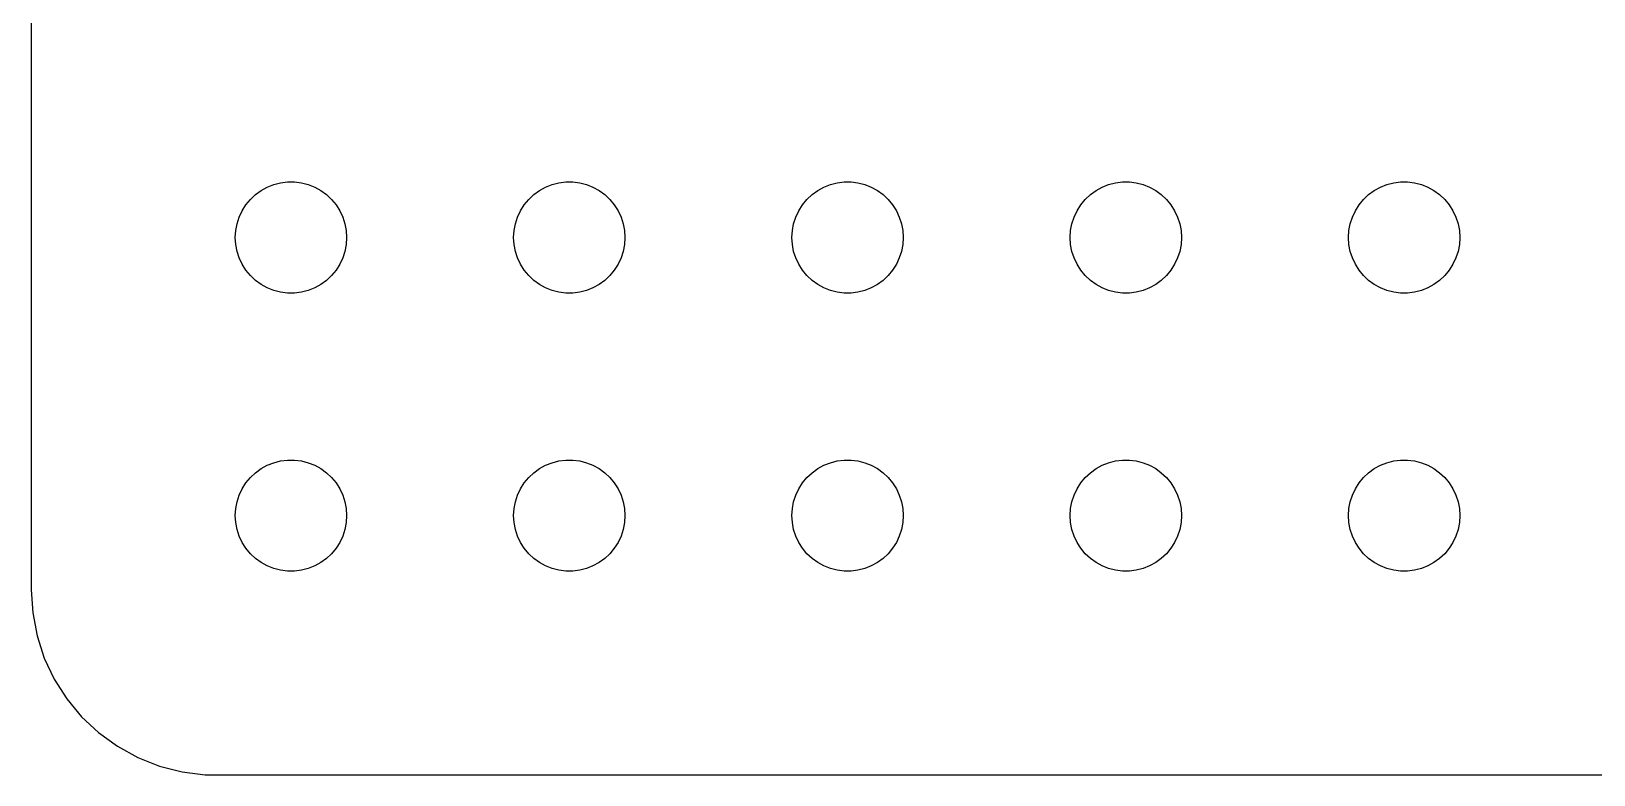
# Model space of a CAD drawing. Header units: metres. Extents: x -44 to 44, y 248 to 508.
# Drawn here: x -44.5 to -2.39, y 464.01 to 484.06 of the extents above; entities that cross this region are included whole.
import ezdxf

# ---------------------------------------------------------------- set-up
doc = ezdxf.new("R2010")
doc.units = ezdxf.units.M

msp = doc.modelspace()

# ---------------------------------------------------------------- linework, layer by layer
for p, q in [((-44.5, 503), (-44.5, 469)), ((-38.5934, 479.527), (-38.4561, 479.656)), ((-38.4561, 479.656), (-38.3037, 479.766)), ((-38.3037, 479.766), (-38.1387, 479.857)), ((-38.1387, 479.857), (-37.9635, 479.927)), ((-37.9635, 479.927), (-37.7811, 479.973)), ((-37.7811, 479.973), (-37.5942, 479.997)), ((-37.5942, 479.997), (-37.4058, 479.997)), ((-37.4058, 479.997), (-37.2189, 479.973)), ((-37.2189, 479.973), (-37.0365, 479.927)), ((-37.0365, 479.927), (-36.8613, 479.857)), ((-36.8613, 479.857), (-36.6963, 479.766)), ((-36.6963, 479.766), (-36.5439, 479.656)), ((-36.5439, 479.656), (-36.4065, 479.527)), ((-31.0934, 479.527), (-30.9561, 479.656)), ((-30.9561, 479.656), (-30.8037, 479.766)), ((-30.8037, 479.766), (-30.6387, 479.857)), ((-30.6387, 479.857), (-30.4635, 479.927)), ((-30.4635, 479.927), (-30.2811, 479.973)), ((-30.2811, 479.973), (-30.0942, 479.997)), ((-30.0942, 479.997), (-29.9058, 479.997)), ((-29.9058, 479.997), (-29.7189, 479.973)), ((-29.7189, 479.973), (-29.5365, 479.927)), ((-29.5365, 479.927), (-29.3613, 479.857)), ((-29.3613, 479.857), (-29.1963, 479.766)), ((-29.1963, 479.766), (-29.0439, 479.656)), ((-29.0439, 479.656), (-28.9065, 479.527)), ((-23.5934, 479.527), (-23.4561, 479.656)), ((-23.4561, 479.656), (-23.3037, 479.766)), ((-23.3037, 479.766), (-23.1387, 479.857)), ((-23.1387, 479.857), (-22.9635, 479.927)), ((-22.9635, 479.927), (-22.7811, 479.973)), ((-22.7811, 479.973), (-22.5942, 479.997)), ((-22.5942, 479.997), (-22.4058, 479.997)), ((-22.4058, 479.997), (-22.2189, 479.973)), ((-22.2189, 479.973), (-22.0365, 479.927)), ((-22.0365, 479.927), (-21.8613, 479.857)), ((-21.8613, 479.857), (-21.6963, 479.766)), ((-21.6963, 479.766), (-21.5439, 479.656)), ((-21.5439, 479.656), (-21.4065, 479.527)), ((-16.0934, 479.527), (-15.9561, 479.656)), ((-15.9561, 479.656), (-15.8037, 479.766)), ((-15.8037, 479.766), (-15.6387, 479.857)), ((-15.6387, 479.857), (-15.4635, 479.927)), ((-15.4635, 479.927), (-15.2811, 479.973)), ((-15.2811, 479.973), (-15.0942, 479.997)), ((-15.0942, 479.997), (-14.9058, 479.997)), ((-14.9058, 479.997), (-14.7189, 479.973)), ((-14.7189, 479.973), (-14.5365, 479.927)), ((-14.5365, 479.927), (-14.3613, 479.857)), ((-14.3613, 479.857), (-14.1963, 479.766)), ((-14.1963, 479.766), (-14.0439, 479.656)), ((-14.0439, 479.656), (-13.9065, 479.527)), ((-8.59344, 479.527), (-8.45613, 479.656)), ((-8.45613, 479.656), (-8.30373, 479.766)), ((-8.30373, 479.766), (-8.13866, 479.857)), ((-8.13866, 479.857), (-7.96352, 479.927)), ((-7.96352, 479.927), (-7.78107, 479.973)), ((-7.78107, 479.973), (-7.59418, 479.997)), ((-7.59418, 479.997), (-7.40581, 479.997)), ((-7.40581, 479.997), (-7.21892, 479.973)), ((-7.21892, 479.973), (-7.03647, 479.927)), ((-7.03647, 479.927), (-6.86133, 479.857)), ((-6.86133, 479.857), (-6.69626, 479.766)), ((-6.69626, 479.766), (-6.54385, 479.656)), ((-6.54385, 479.656), (-6.40654, 479.527)), ((-38.8947, 479.052), (-38.8145, 479.223)), ((-38.8145, 479.223), (-38.7135, 479.382)), ((-38.7135, 479.382), (-38.5934, 479.527)), ((-36.4065, 479.527), (-36.2865, 479.382)), ((-36.2865, 479.382), (-36.1855, 479.223)), ((-36.1855, 479.223), (-36.1053, 479.052)), ((-31.3947, 479.052), (-31.3145, 479.223)), ((-31.3145, 479.223), (-31.2135, 479.382)), ((-31.2135, 479.382), (-31.0934, 479.527)), ((-28.9065, 479.527), (-28.7865, 479.382)), ((-28.7865, 479.382), (-28.6855, 479.223)), ((-28.6855, 479.223), (-28.6053, 479.052)), ((-23.8947, 479.052), (-23.8145, 479.223)), ((-23.8145, 479.223), (-23.7135, 479.382)), ((-23.7135, 479.382), (-23.5934, 479.527)), ((-21.4065, 479.527), (-21.2865, 479.382)), ((-21.2865, 479.382), (-21.1855, 479.223)), ((-21.1855, 479.223), (-21.1053, 479.052)), ((-16.3947, 479.052), (-16.3145, 479.223)), ((-16.3145, 479.223), (-16.2135, 479.382)), ((-16.2135, 479.382), (-16.0934, 479.527)), ((-13.9065, 479.527), (-13.7865, 479.382)), ((-13.7865, 479.382), (-13.6855, 479.223)), ((-13.6855, 479.223), (-13.6053, 479.052)), ((-8.89465, 479.052), (-8.81445, 479.223)), ((-8.81445, 479.223), (-8.71352, 479.382)), ((-8.71352, 479.382), (-8.59344, 479.527)), ((-6.40654, 479.527), (-6.28647, 479.382)), ((-6.28647, 479.382), (-6.18553, 479.223)), ((-6.18553, 479.223), (-6.10533, 479.052)), ((-38.9882, 478.688), (-38.9529, 478.873)), ((-38.9529, 478.873), (-38.8947, 479.052)), ((-36.1053, 479.052), (-36.0471, 478.873)), ((-36.0471, 478.873), (-36.0118, 478.688)), ((-31.4882, 478.688), (-31.4529, 478.873)), ((-31.4529, 478.873), (-31.3947, 479.052)), ((-28.6053, 479.052), (-28.5471, 478.873)), ((-28.5471, 478.873), (-28.5118, 478.688)), ((-23.9882, 478.688), (-23.9529, 478.873)), ((-23.9529, 478.873), (-23.8947, 479.052)), ((-21.1053, 479.052), (-21.0471, 478.873)), ((-21.0471, 478.873), (-21.0118, 478.688)), ((-16.4882, 478.688), (-16.4529, 478.873)), ((-16.4529, 478.873), (-16.3947, 479.052)), ((-13.6053, 479.052), (-13.5471, 478.873)), ((-13.5471, 478.873), (-13.5118, 478.688)), ((-8.98816, 478.688), (-8.95287, 478.873)), ((-8.95287, 478.873), (-8.89465, 479.052)), ((-6.10533, 479.052), (-6.04712, 478.873)), ((-6.04712, 478.873), (-6.01183, 478.688)), ((-39, 478.5), (-38.9882, 478.688)), ((-38.9882, 478.312), (-39, 478.5)), ((-36.0118, 478.688), (-36, 478.5)), ((-36, 478.5), (-36.0118, 478.312)), ((-31.5, 478.5), (-31.4882, 478.688)), ((-31.4882, 478.312), (-31.5, 478.5)), ((-28.5118, 478.688), (-28.5, 478.5)), ((-28.5, 478.5), (-28.5118, 478.312)), ((-24, 478.5), (-23.9882, 478.688)), ((-23.9882, 478.312), (-24, 478.5)), ((-21.0118, 478.688), (-21, 478.5)), ((-21, 478.5), (-21.0118, 478.312)), ((-16.5, 478.5), (-16.4882, 478.688)), ((-16.4882, 478.312), (-16.5, 478.5)), ((-13.5118, 478.688), (-13.5, 478.5)), ((-13.5, 478.5), (-13.5118, 478.312)), ((-9, 478.5), (-8.98816, 478.688)), ((-8.98816, 478.312), (-9, 478.5)), ((-6.01183, 478.688), (-6, 478.5)), ((-6, 478.5), (-6.01183, 478.312)), ((-38.9529, 478.127), (-38.9882, 478.312)), ((-38.8947, 477.948), (-38.9529, 478.127)), ((-36.0471, 478.127), (-36.1053, 477.948)), ((-36.0118, 478.312), (-36.0471, 478.127)), ((-31.4529, 478.127), (-31.4882, 478.312)), ((-31.3947, 477.948), (-31.4529, 478.127)), ((-28.5471, 478.127), (-28.6053, 477.948)), ((-28.5118, 478.312), (-28.5471, 478.127)), ((-23.9529, 478.127), (-23.9882, 478.312)), ((-23.8947, 477.948), (-23.9529, 478.127)), ((-21.0471, 478.127), (-21.1053, 477.948)), ((-21.0118, 478.312), (-21.0471, 478.127)), ((-16.4529, 478.127), (-16.4882, 478.312)), ((-16.3947, 477.948), (-16.4529, 478.127)), ((-13.5471, 478.127), (-13.6053, 477.948)), ((-13.5118, 478.312), (-13.5471, 478.127)), ((-8.95287, 478.127), (-8.98816, 478.312)), ((-8.89465, 477.948), (-8.95287, 478.127)), ((-6.04712, 478.127), (-6.10533, 477.948)), ((-6.01183, 478.312), (-6.04712, 478.127)), ((-38.8145, 477.777), (-38.8947, 477.948)), ((-38.7135, 477.618), (-38.8145, 477.777)), ((-38.5934, 477.473), (-38.7135, 477.618)), ((-36.2865, 477.618), (-36.4065, 477.473)), ((-36.1855, 477.777), (-36.2865, 477.618)), ((-36.1053, 477.948), (-36.1855, 477.777)), ((-31.3145, 477.777), (-31.3947, 477.948)), ((-31.2135, 477.618), (-31.3145, 477.777)), ((-31.0934, 477.473), (-31.2135, 477.618)), ((-28.7865, 477.618), (-28.9065, 477.473)), ((-28.6855, 477.777), (-28.7865, 477.618)), ((-28.6053, 477.948), (-28.6855, 477.777)), ((-23.8145, 477.777), (-23.8947, 477.948)), ((-23.7135, 477.618), (-23.8145, 477.777)), ((-23.5934, 477.473), (-23.7135, 477.618)), ((-21.2865, 477.618), (-21.4065, 477.473)), ((-21.1855, 477.777), (-21.2865, 477.618)), ((-21.1053, 477.948), (-21.1855, 477.777)), ((-16.3145, 477.777), (-16.3947, 477.948)), ((-16.2135, 477.618), (-16.3145, 477.777)), ((-16.0934, 477.473), (-16.2135, 477.618)), ((-13.7865, 477.618), (-13.9065, 477.473)), ((-13.6855, 477.777), (-13.7865, 477.618)), ((-13.6053, 477.948), (-13.6855, 477.777)), ((-8.81445, 477.777), (-8.89465, 477.948)), ((-8.71352, 477.618), (-8.81445, 477.777)), ((-8.59344, 477.473), (-8.71352, 477.618)), ((-6.28647, 477.618), (-6.40654, 477.473)), ((-6.18553, 477.777), (-6.28647, 477.618)), ((-6.10533, 477.948), (-6.18553, 477.777)), ((-38.4561, 477.344), (-38.5934, 477.473)), ((-38.3037, 477.234), (-38.4561, 477.344)), ((-38.1387, 477.143), (-38.3037, 477.234)), ((-37.9635, 477.073), (-38.1387, 477.143)), ((-36.8613, 477.143), (-37.0365, 477.073)), ((-36.6963, 477.234), (-36.8613, 477.143)), ((-36.5439, 477.344), (-36.6963, 477.234)), ((-36.4065, 477.473), (-36.5439, 477.344)), ((-30.9561, 477.344), (-31.0934, 477.473)), ((-30.8037, 477.234), (-30.9561, 477.344)), ((-30.6387, 477.143), (-30.8037, 477.234)), ((-30.4635, 477.073), (-30.6387, 477.143)), ((-29.3613, 477.143), (-29.5365, 477.073)), ((-29.1963, 477.234), (-29.3613, 477.143)), ((-29.0439, 477.344), (-29.1963, 477.234)), ((-28.9065, 477.473), (-29.0439, 477.344)), ((-23.4561, 477.344), (-23.5934, 477.473)), ((-23.3037, 477.234), (-23.4561, 477.344)), ((-23.1387, 477.143), (-23.3037, 477.234)), ((-22.9635, 477.073), (-23.1387, 477.143)), ((-21.8613, 477.143), (-22.0365, 477.073)), ((-21.6963, 477.234), (-21.8613, 477.143)), ((-21.5439, 477.344), (-21.6963, 477.234)), ((-21.4065, 477.473), (-21.5439, 477.344)), ((-15.9561, 477.344), (-16.0934, 477.473)), ((-15.8037, 477.234), (-15.9561, 477.344)), ((-15.6387, 477.143), (-15.8037, 477.234)), ((-15.4635, 477.073), (-15.6387, 477.143)), ((-14.3613, 477.143), (-14.5365, 477.073)), ((-14.1963, 477.234), (-14.3613, 477.143)), ((-14.0439, 477.344), (-14.1963, 477.234)), ((-13.9065, 477.473), (-14.0439, 477.344)), ((-8.45613, 477.344), (-8.59344, 477.473)), ((-8.30373, 477.234), (-8.45613, 477.344)), ((-8.13866, 477.143), (-8.30373, 477.234)), ((-7.96352, 477.073), (-8.13866, 477.143)), ((-6.86133, 477.143), (-7.03647, 477.073)), ((-6.69626, 477.234), (-6.86133, 477.143)), ((-6.54385, 477.344), (-6.69626, 477.234)), ((-6.40654, 477.473), (-6.54385, 477.344)), ((-37.7811, 477.027), (-37.9635, 477.073)), ((-37.5942, 477.003), (-37.7811, 477.027)), ((-37.4058, 477.003), (-37.5942, 477.003)), ((-37.2189, 477.027), (-37.4058, 477.003)), ((-37.0365, 477.073), (-37.2189, 477.027)), ((-30.2811, 477.027), (-30.4635, 477.073)), ((-30.0942, 477.003), (-30.2811, 477.027)), ((-29.9058, 477.003), (-30.0942, 477.003)), ((-29.7189, 477.027), (-29.9058, 477.003)), ((-29.5365, 477.073), (-29.7189, 477.027)), ((-22.7811, 477.027), (-22.9635, 477.073)), ((-22.5942, 477.003), (-22.7811, 477.027)), ((-22.4058, 477.003), (-22.5942, 477.003)), ((-22.2189, 477.027), (-22.4058, 477.003)), ((-22.0365, 477.073), (-22.2189, 477.027)), ((-15.2811, 477.027), (-15.4635, 477.073)), ((-15.0942, 477.003), (-15.2811, 477.027)), ((-14.9058, 477.003), (-15.0942, 477.003)), ((-14.7189, 477.027), (-14.9058, 477.003)), ((-14.5365, 477.073), (-14.7189, 477.027)), ((-7.78107, 477.027), (-7.96352, 477.073)), ((-7.59418, 477.003), (-7.78107, 477.027)), ((-7.40581, 477.003), (-7.59418, 477.003)), ((-7.21892, 477.027), (-7.40581, 477.003)), ((-7.03647, 477.073), (-7.21892, 477.027)), ((-37.7811, 472.473), (-37.5942, 472.497)), ((-37.5942, 472.497), (-37.4058, 472.497)), ((-37.4058, 472.497), (-37.2189, 472.473)), ((-30.2811, 472.473), (-30.0942, 472.497)), ((-30.0942, 472.497), (-29.9058, 472.497)), ((-29.9058, 472.497), (-29.7189, 472.473)), ((-22.7811, 472.473), (-22.5942, 472.497)), ((-22.5942, 472.497), (-22.4058, 472.497)), ((-22.4058, 472.497), (-22.2189, 472.473)), ((-15.2811, 472.473), (-15.0942, 472.497)), ((-15.0942, 472.497), (-14.9058, 472.497)), ((-14.9058, 472.497), (-14.7189, 472.473)), ((-7.78107, 472.473), (-7.59418, 472.497)), ((-7.59418, 472.497), (-7.40581, 472.497)), ((-7.40581, 472.497), (-7.21892, 472.473)), ((-38.5934, 472.027), (-38.4561, 472.156)), ((-38.4561, 472.156), (-38.3037, 472.266)), ((-38.3037, 472.266), (-38.1387, 472.357)), ((-38.1387, 472.357), (-37.9635, 472.427)), ((-37.9635, 472.427), (-37.7811, 472.473)), ((-37.2189, 472.473), (-37.0365, 472.427)), ((-37.0365, 472.427), (-36.8613, 472.357)), ((-36.8613, 472.357), (-36.6963, 472.266)), ((-36.6963, 472.266), (-36.5439, 472.156)), ((-36.5439, 472.156), (-36.4065, 472.027)), ((-31.0934, 472.027), (-30.9561, 472.156)), ((-30.9561, 472.156), (-30.8037, 472.266)), ((-30.8037, 472.266), (-30.6387, 472.357)), ((-30.6387, 472.357), (-30.4635, 472.427)), ((-30.4635, 472.427), (-30.2811, 472.473)), ((-29.7189, 472.473), (-29.5365, 472.427)), ((-29.5365, 472.427), (-29.3613, 472.357)), ((-29.3613, 472.357), (-29.1963, 472.266)), ((-29.1963, 472.266), (-29.0439, 472.156)), ((-29.0439, 472.156), (-28.9065, 472.027)), ((-23.5934, 472.027), (-23.4561, 472.156)), ((-23.4561, 472.156), (-23.3037, 472.266)), ((-23.3037, 472.266), (-23.1387, 472.357)), ((-23.1387, 472.357), (-22.9635, 472.427)), ((-22.9635, 472.427), (-22.7811, 472.473)), ((-22.2189, 472.473), (-22.0365, 472.427)), ((-22.0365, 472.427), (-21.8613, 472.357)), ((-21.8613, 472.357), (-21.6963, 472.266)), ((-21.6963, 472.266), (-21.5439, 472.156)), ((-21.5439, 472.156), (-21.4065, 472.027)), ((-16.0934, 472.027), (-15.9561, 472.156)), ((-15.9561, 472.156), (-15.8037, 472.266)), ((-15.8037, 472.266), (-15.6387, 472.357)), ((-15.6387, 472.357), (-15.4635, 472.427)), ((-15.4635, 472.427), (-15.2811, 472.473)), ((-14.7189, 472.473), (-14.5365, 472.427)), ((-14.5365, 472.427), (-14.3613, 472.357)), ((-14.3613, 472.357), (-14.1963, 472.266)), ((-14.1963, 472.266), (-14.0439, 472.156)), ((-14.0439, 472.156), (-13.9065, 472.027)), ((-8.59344, 472.027), (-8.45613, 472.156)), ((-8.45613, 472.156), (-8.30373, 472.266)), ((-8.30373, 472.266), (-8.13866, 472.357)), ((-8.13866, 472.357), (-7.96352, 472.427)), ((-7.96352, 472.427), (-7.78107, 472.473)), ((-7.21892, 472.473), (-7.03647, 472.427)), ((-7.03647, 472.427), (-6.86133, 472.357)), ((-6.86133, 472.357), (-6.69626, 472.266)), ((-6.69626, 472.266), (-6.54385, 472.156)), ((-6.54385, 472.156), (-6.40654, 472.027)), ((-38.8947, 471.552), (-38.8145, 471.723)), ((-38.8145, 471.723), (-38.7135, 471.882)), ((-38.7135, 471.882), (-38.5934, 472.027)), ((-36.4065, 472.027), (-36.2865, 471.882)), ((-36.2865, 471.882), (-36.1855, 471.723)), ((-36.1855, 471.723), (-36.1053, 471.552)), ((-31.3947, 471.552), (-31.3145, 471.723)), ((-31.3145, 471.723), (-31.2135, 471.882)), ((-31.2135, 471.882), (-31.0934, 472.027)), ((-28.9065, 472.027), (-28.7865, 471.882)), ((-28.7865, 471.882), (-28.6855, 471.723)), ((-28.6855, 471.723), (-28.6053, 471.552)), ((-23.8947, 471.552), (-23.8145, 471.723)), ((-23.8145, 471.723), (-23.7135, 471.882)), ((-23.7135, 471.882), (-23.5934, 472.027)), ((-21.4065, 472.027), (-21.2865, 471.882)), ((-21.2865, 471.882), (-21.1855, 471.723)), ((-21.1855, 471.723), (-21.1053, 471.552)), ((-16.3947, 471.552), (-16.3145, 471.723)), ((-16.3145, 471.723), (-16.2135, 471.882)), ((-16.2135, 471.882), (-16.0934, 472.027)), ((-13.9065, 472.027), (-13.7865, 471.882)), ((-13.7865, 471.882), (-13.6855, 471.723)), ((-13.6855, 471.723), (-13.6053, 471.552)), ((-8.89465, 471.552), (-8.81445, 471.723)), ((-8.81445, 471.723), (-8.71352, 471.882)), ((-8.71352, 471.882), (-8.59344, 472.027)), ((-6.40654, 472.027), (-6.28647, 471.882)), ((-6.28647, 471.882), (-6.18553, 471.723)), ((-6.18553, 471.723), (-6.10533, 471.552)), ((-38.9882, 471.188), (-38.9529, 471.373)), ((-38.9529, 471.373), (-38.8947, 471.552)), ((-36.1053, 471.552), (-36.0471, 471.373)), ((-36.0471, 471.373), (-36.0118, 471.188)), ((-31.4882, 471.188), (-31.4529, 471.373)), ((-31.4529, 471.373), (-31.3947, 471.552)), ((-28.6053, 471.552), (-28.5471, 471.373)), ((-28.5471, 471.373), (-28.5118, 471.188)), ((-23.9882, 471.188), (-23.9529, 471.373)), ((-23.9529, 471.373), (-23.8947, 471.552)), ((-21.1053, 471.552), (-21.0471, 471.373)), ((-21.0471, 471.373), (-21.0118, 471.188)), ((-16.4882, 471.188), (-16.4529, 471.373)), ((-16.4529, 471.373), (-16.3947, 471.552)), ((-13.6053, 471.552), (-13.5471, 471.373)), ((-13.5471, 471.373), (-13.5118, 471.188)), ((-8.98816, 471.188), (-8.95287, 471.373)), ((-8.95287, 471.373), (-8.89465, 471.552)), ((-6.10533, 471.552), (-6.04712, 471.373)), ((-6.04712, 471.373), (-6.01183, 471.188)), ((-39, 471), (-38.9882, 471.188)), ((-38.9882, 470.812), (-39, 471)), ((-38.9529, 470.627), (-38.9882, 470.812)), ((-36.0118, 470.812), (-36.0471, 470.627)), ((-36.0118, 471.188), (-36, 471)), ((-36, 471), (-36.0118, 470.812)), ((-31.5, 471), (-31.4882, 471.188)), ((-31.4882, 470.812), (-31.5, 471)), ((-31.4529, 470.627), (-31.4882, 470.812)), ((-28.5118, 470.812), (-28.5471, 470.627)), ((-28.5118, 471.188), (-28.5, 471)), ((-28.5, 471), (-28.5118, 470.812)), ((-24, 471), (-23.9882, 471.188)), ((-23.9882, 470.812), (-24, 471)), ((-23.9529, 470.627), (-23.9882, 470.812)), ((-21.0118, 470.812), (-21.0471, 470.627)), ((-21.0118, 471.188), (-21, 471)), ((-21, 471), (-21.0118, 470.812)), ((-16.5, 471), (-16.4882, 471.188)), ((-16.4882, 470.812), (-16.5, 471)), ((-16.4529, 470.627), (-16.4882, 470.812)), ((-13.5118, 470.812), (-13.5471, 470.627)), ((-13.5118, 471.188), (-13.5, 471)), ((-13.5, 471), (-13.5118, 470.812)), ((-9, 471), (-8.98816, 471.188)), ((-8.98816, 470.812), (-9, 471)), ((-8.95287, 470.627), (-8.98816, 470.812)), ((-6.01183, 470.812), (-6.04712, 470.627)), ((-6.01183, 471.188), (-6, 471)), ((-6, 471), (-6.01183, 470.812)), ((-38.8947, 470.448), (-38.9529, 470.627)), ((-38.8145, 470.277), (-38.8947, 470.448)), ((-36.1053, 470.448), (-36.1855, 470.277)), ((-36.0471, 470.627), (-36.1053, 470.448)), ((-31.3947, 470.448), (-31.4529, 470.627)), ((-31.3145, 470.277), (-31.3947, 470.448)), ((-28.6053, 470.448), (-28.6855, 470.277)), ((-28.5471, 470.627), (-28.6053, 470.448)), ((-23.8947, 470.448), (-23.9529, 470.627)), ((-23.8145, 470.277), (-23.8947, 470.448)), ((-21.1053, 470.448), (-21.1855, 470.277)), ((-21.0471, 470.627), (-21.1053, 470.448)), ((-16.3947, 470.448), (-16.4529, 470.627)), ((-16.3145, 470.277), (-16.3947, 470.448)), ((-13.6053, 470.448), (-13.6855, 470.277)), ((-13.5471, 470.627), (-13.6053, 470.448)), ((-8.89465, 470.448), (-8.95287, 470.627)), ((-8.81445, 470.277), (-8.89465, 470.448)), ((-6.10533, 470.448), (-6.18553, 470.277)), ((-6.04712, 470.627), (-6.10533, 470.448)), ((-38.7135, 470.118), (-38.8145, 470.277)), ((-38.5934, 469.973), (-38.7135, 470.118)), ((-38.4561, 469.844), (-38.5934, 469.973)), ((-36.4065, 469.973), (-36.5439, 469.844)), ((-36.2865, 470.118), (-36.4065, 469.973)), ((-36.1855, 470.277), (-36.2865, 470.118)), ((-31.2135, 470.118), (-31.3145, 470.277)), ((-31.0934, 469.973), (-31.2135, 470.118)), ((-30.9561, 469.844), (-31.0934, 469.973)), ((-28.9065, 469.973), (-29.0439, 469.844)), ((-28.7865, 470.118), (-28.9065, 469.973)), ((-28.6855, 470.277), (-28.7865, 470.118)), ((-23.7135, 470.118), (-23.8145, 470.277)), ((-23.5934, 469.973), (-23.7135, 470.118)), ((-23.4561, 469.844), (-23.5934, 469.973)), ((-21.4065, 469.973), (-21.5439, 469.844)), ((-21.2865, 470.118), (-21.4065, 469.973)), ((-21.1855, 470.277), (-21.2865, 470.118)), ((-16.2135, 470.118), (-16.3145, 470.277)), ((-16.0934, 469.973), (-16.2135, 470.118)), ((-15.9561, 469.844), (-16.0934, 469.973)), ((-13.9065, 469.973), (-14.0439, 469.844)), ((-13.7865, 470.118), (-13.9065, 469.973)), ((-13.6855, 470.277), (-13.7865, 470.118)), ((-8.71352, 470.118), (-8.81445, 470.277)), ((-8.59344, 469.973), (-8.71352, 470.118)), ((-8.45613, 469.844), (-8.59344, 469.973)), ((-6.40654, 469.973), (-6.54385, 469.844)), ((-6.28647, 470.118), (-6.40654, 469.973)), ((-6.18553, 470.277), (-6.28647, 470.118)), ((-38.3037, 469.734), (-38.4561, 469.844)), ((-38.1387, 469.643), (-38.3037, 469.734)), ((-37.9635, 469.573), (-38.1387, 469.643)), ((-37.7811, 469.527), (-37.9635, 469.573)), ((-37.5942, 469.503), (-37.7811, 469.527)), ((-37.2189, 469.527), (-37.4058, 469.503)), ((-37.0365, 469.573), (-37.2189, 469.527)), ((-36.8613, 469.643), (-37.0365, 469.573)), ((-36.6963, 469.734), (-36.8613, 469.643)), ((-36.5439, 469.844), (-36.6963, 469.734)), ((-30.8037, 469.734), (-30.9561, 469.844)), ((-30.6387, 469.643), (-30.8037, 469.734)), ((-30.4635, 469.573), (-30.6387, 469.643)), ((-30.2811, 469.527), (-30.4635, 469.573)), ((-30.0942, 469.503), (-30.2811, 469.527)), ((-29.7189, 469.527), (-29.9058, 469.503)), ((-29.5365, 469.573), (-29.7189, 469.527)), ((-29.3613, 469.643), (-29.5365, 469.573)), ((-29.1963, 469.734), (-29.3613, 469.643)), ((-29.0439, 469.844), (-29.1963, 469.734)), ((-23.3037, 469.734), (-23.4561, 469.844)), ((-23.1387, 469.643), (-23.3037, 469.734)), ((-22.9635, 469.573), (-23.1387, 469.643)), ((-22.7811, 469.527), (-22.9635, 469.573)), ((-22.5942, 469.503), (-22.7811, 469.527)), ((-22.2189, 469.527), (-22.4058, 469.503)), ((-22.0365, 469.573), (-22.2189, 469.527)), ((-21.8613, 469.643), (-22.0365, 469.573)), ((-21.6963, 469.734), (-21.8613, 469.643)), ((-21.5439, 469.844), (-21.6963, 469.734)), ((-15.8037, 469.734), (-15.9561, 469.844)), ((-15.6387, 469.643), (-15.8037, 469.734)), ((-15.4635, 469.573), (-15.6387, 469.643)), ((-15.2811, 469.527), (-15.4635, 469.573)), ((-15.0942, 469.503), (-15.2811, 469.527)), ((-14.7189, 469.527), (-14.9058, 469.503)), ((-14.5365, 469.573), (-14.7189, 469.527)), ((-14.3613, 469.643), (-14.5365, 469.573)), ((-14.1963, 469.734), (-14.3613, 469.643)), ((-14.0439, 469.844), (-14.1963, 469.734)), ((-8.30373, 469.734), (-8.45613, 469.844)), ((-8.13866, 469.643), (-8.30373, 469.734)), ((-7.96352, 469.573), (-8.13866, 469.643)), ((-7.78107, 469.527), (-7.96352, 469.573)), ((-7.59418, 469.503), (-7.78107, 469.527)), ((-7.21892, 469.527), (-7.40581, 469.503)), ((-7.03647, 469.573), (-7.21892, 469.527)), ((-6.86133, 469.643), (-7.03647, 469.573)), ((-6.69626, 469.734), (-6.86133, 469.643)), ((-6.54385, 469.844), (-6.69626, 469.734)), ((-37.4058, 469.503), (-37.5942, 469.503)), ((-29.9058, 469.503), (-30.0942, 469.503)), ((-22.4058, 469.503), (-22.5942, 469.503)), ((-14.9058, 469.503), (-15.0942, 469.503)), ((-7.40581, 469.503), (-7.59418, 469.503)), ((-44.5, 469), (-44.4606, 468.373)), ((-44.4606, 468.373), (-44.3429, 467.757)), ((-44.3429, 467.757), (-44.1489, 467.159)), ((-44.1489, 467.159), (-43.8815, 466.591)), ((-43.8815, 466.591), (-43.5451, 466.061)), ((-43.5451, 466.061), (-43.1448, 465.577)), ((-43.1448, 465.577), (-42.6871, 465.147)), ((-42.6871, 465.147), (-42.1791, 464.778)), ((-42.1791, 464.778), (-41.6289, 464.476)), ((-41.6289, 464.476), (-41.0451, 464.245)), ((-41.0451, 464.245), (-40.4369, 464.089)), ((-40.4369, 464.089), (-39.8139, 464.01)), ((-39.8139, 464.01), (39.8139, 464.01))]:
    msp.add_line(p, q)

doc.saveas('drawing.dxf')
